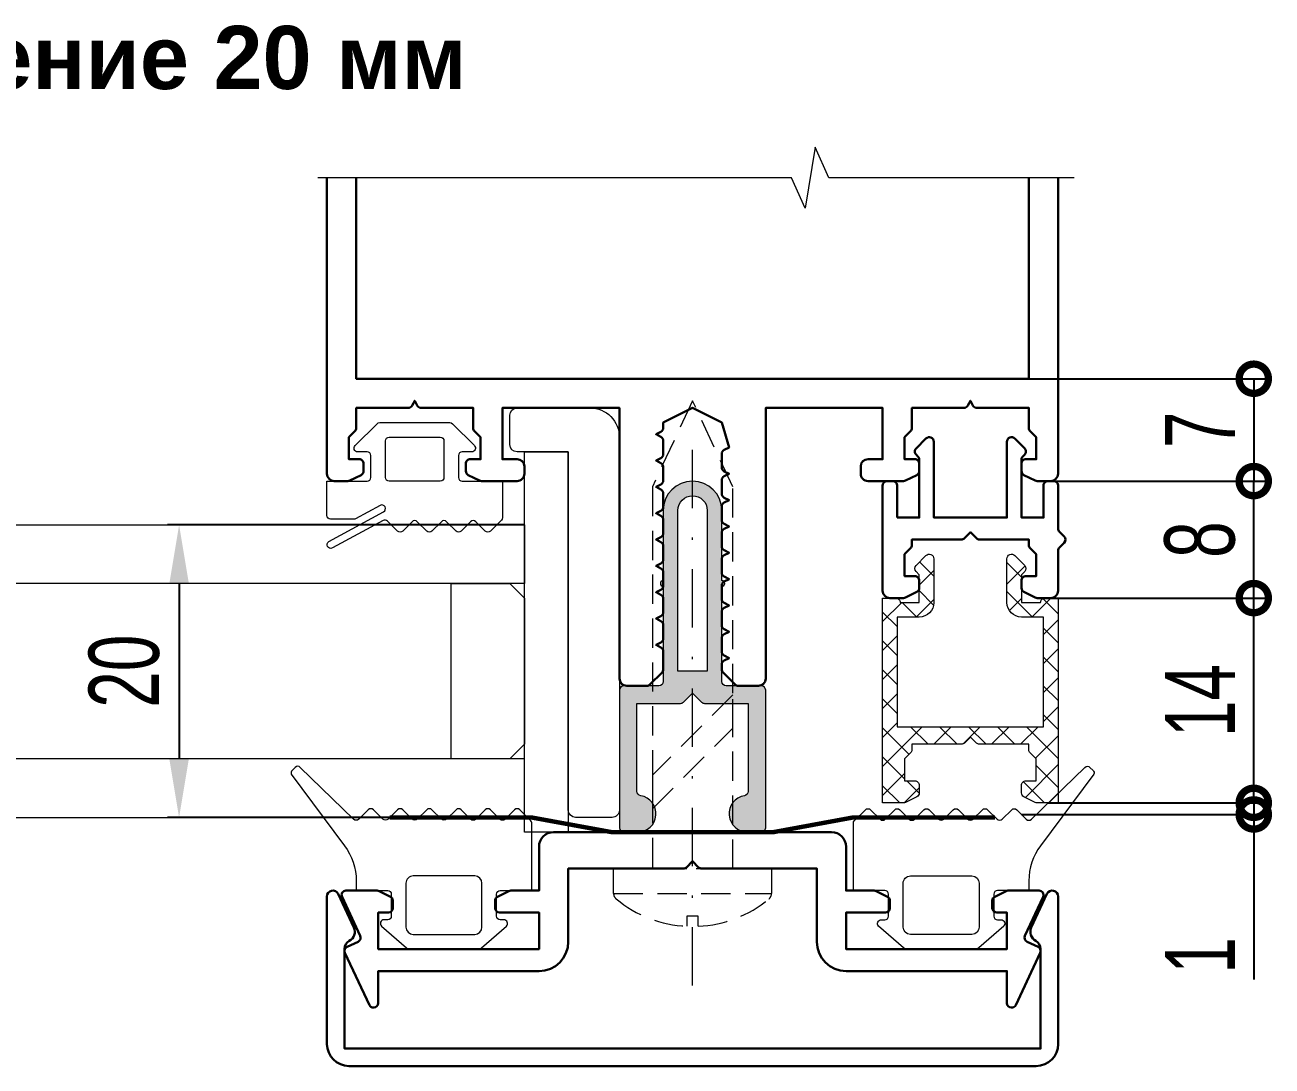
# Model space of a CAD drawing. Extents: x -37 to 8820, y -336 to 478.
# Drawn here: x 5355.1 to 5408.4, y 132.6 to 177.1 of the extents above; entities that cross this region are included whole.
import ezdxf

# ---------------------------------------------------------------- set-up
doc = ezdxf.new("R2010")
doc.units = 0
doc.header["$LTSCALE"] = 5
doc.linetypes.add('DASHDOT', pattern=[1, 0.5, -0.25, 0, -0.25])
doc.linetypes.add('HIDDEN', pattern=[0.375, 0.25, -0.125])
doc.layers.get('0').update_dxf_attribs({"linetype": 'CONTINUOUS', "lineweight": 30})
doc.layers.get('DEFPOINTS').update_dxf_attribs({"linetype": 'CONTINUOUS'})
for name, color, linetype, lineweight in [('1', 6, 'DASHDOT', 13), ('2', 3, 'HIDDEN', 13), ('Dimentions', 5, 'CONTINUOUS', 15), ('Glass', 5, 'CONTINUOUS', 20), ('Ал подклад', 7, 'CONTINUOUS', 20), ('Герлен', 7, 'CONTINUOUS', 60), ('Зигзаг', 1, 'CONTINUOUS', 15), ('Подкладки', 1, 'CONTINUOUS', 20), ('Текстовый', 7, 'CONTINUOUS', 9), ('Уплотнители', 1, 'CONTINUOUS', 20), ('Штриховка', 1, 'CONTINUOUS', 5)]:
    doc.layers.add(name, color=color, linetype=linetype, lineweight=lineweight)
doc.styles.add('3', font='RUSS.SHX', dxfattribs={"width": 0.7, "height": 3})
doc.styles.add('Каталожный', font='arial.ttf', dxfattribs={"height": 2.5})
doc.dimstyles.new('MX1_6', dxfattribs={"dimtxt": 3, "dimasz": 2.5, "dimexe": 0.5, "dimexo": 0, "dimgap": 0.8, "dimtad": 1, "dimlfac": 1.6, "dimdsep": 46, "dimtxsty": '3', "dimcen": 0, "dimclrd": 256, "dimclre": 256, "dimclrt": 256, "dimaunit": 1, "dimadec": 0, "dimazin": 0, "dimtfac": 1, "dimtmove": 0, "dimatfit": 1, "dimfxl": 1, "dimtvp": 1, "dimtolj": 1, "dimtzin": 0, "dimarcsym": 0})

# ---------------------------------------------------------------- blocks, each defined once
blk = doc.blocks.new('*D1180')
at = {"layer": 'DEFPOINTS', "color": 0, "linetype": 'Continuous', "transparency": 16777216}
for p in [(5376.466388546576, 155.723717866784), (5361.707745438735, 143.223717866784), (5376.466388546576, 143.223717866784)]:
    blk.add_point(p, dxfattribs=at)
at = {"layer": 'Dimentions', "linetype": 'Continuous', "lineweight": -2, "transparency": 16777216}
for p, q in [((5376.466388546576, 155.723717866784), (5361.207745438735, 155.723717866784)), ((5361.707745438735, 153.223717866784), (5361.707745438735, 145.723717866784)), ((5376.466388546576, 143.223717866784), (5361.207745438735, 143.223717866784))]:
    blk.add_line(p, q, dxfattribs=at)
at = {"layer": 'Dimentions', "linetype": 'Continuous', "transparency": 16777216}
for points in [[(5361.291078772068, 153.223717866784), (5362.124412105401, 153.223717866784), (5361.707745438735, 155.723717866784)], [(5361.291078772068, 145.723717866784), (5362.124412105401, 145.723717866784), (5361.707745438735, 143.223717866784)]]:
    blk.add_solid(points, dxfattribs=at)
at = {"layer": 'Dimentions', "linetype": 'Continuous', "transparency": 16777216, "insert": (5359.364888295877, 149.4737178667825), "char_height": 3, "attachment_point": 5, "rotation": 90, "style": '3'}
blk.add_mtext('\\A1;20', dxfattribs=at)
blk = doc.blocks.new('_DotSmall')
at = {"color": 0, "linetype": 'ByBlock', "const_width": 0.5}
blk.add_lwpolyline([(-0.0625, 0, 1), (0.0625, 0, 1)], format="xyb", close=True, dxfattribs=at)
blk = doc.blocks.new('*D1182')
at = {"layer": 'DEFPOINTS', "color": 0, "linetype": 'Continuous', "transparency": 16777216}
for p in [(5399.091388546576, 157.5987178667845), (5407.641183423589, 157.5987178667845), (5398.966388546575, 152.5987178667845)]:
    blk.add_point(p, dxfattribs=at)
at = {"layer": 'Dimentions', "linetype": 'Continuous', "lineweight": -2, "transparency": 16777216}
for p, q in [((5399.091388546576, 157.5987178667845), (5408.141183423588, 157.5987178667845)), ((5407.641183423589, 152.5987178667845), (5407.641183423589, 157.5987178667845)), ((5398.966388546575, 152.5987178667845), (5408.141183423588, 152.5987178667845))]:
    blk.add_line(p, q, dxfattribs=at)
at = {"layer": 'Dimentions', "linetype": 'Continuous', "lineweight": -2, "transparency": 16777216, "xscale": 2.5, "yscale": 2.5, "zscale": 2.5}
for p, rotation in [((5407.641183423589, 157.5987178667845), 90), ((5407.641183423589, 152.5987178667845), 270)]:
    blk.add_blockref('_DotSmall', p, dxfattribs=dict(at, rotation=rotation))
at = {"layer": 'Dimentions', "linetype": 'Continuous', "transparency": 16777216, "insert": (5405.341183423587, 155.098717866784), "char_height": 3, "attachment_point": 5, "rotation": 90, "style": '3'}
blk.add_mtext('\\A1;8', dxfattribs=at)
blk = doc.blocks.new('*D1183')
at = {"layer": 'DEFPOINTS', "color": 0, "linetype": 'Continuous', "transparency": 16777216}
for p in [(5398.028888546575, 161.9737178667845), (5404.817365937759, 157.5987178667845), (5407.641183423599, 157.5987178667845)]:
    blk.add_point(p, dxfattribs=at)
at = {"layer": 'Dimentions', "linetype": 'Continuous', "lineweight": -2, "transparency": 16777216}
for p, q in [((5398.028888546575, 161.9737178667845), (5408.141183423598, 161.9737178667845)), ((5407.641183423599, 161.9737178667845), (5407.641183423599, 157.5987178667845)), ((5404.817365937759, 157.5987178667845), (5408.141183423598, 157.5987178667845))]:
    blk.add_line(p, q, dxfattribs=at)
at = {"layer": 'Dimentions', "linetype": 'Continuous', "lineweight": -2, "transparency": 16777216, "xscale": 2.5, "yscale": 2.5, "zscale": 2.5}
for p, rotation in [((5407.641183423599, 161.9737178667845), 90), ((5407.641183423599, 157.5987178667845), 270)]:
    blk.add_blockref('_DotSmall', p, dxfattribs=dict(at, rotation=rotation))
at = {"layer": 'Dimentions', "linetype": 'Continuous', "transparency": 16777216, "insert": (5405.341183423598, 159.7862178667829), "char_height": 3, "attachment_point": 5, "rotation": 90, "style": '3'}
blk.add_mtext('\\A1;7', dxfattribs=at)
blk = doc.blocks.new('*D1190')
at = {"layer": 'DEFPOINTS', "color": 0, "linetype": 'Continuous', "transparency": 16777216}
for p in [(5398.966388546575, 152.5987178667845), (5407.641183423589, 152.5987178667845), (5398.859621584412, 143.8487178667767)]:
    blk.add_point(p, dxfattribs=at)
at = {"layer": 'Dimentions', "linetype": 'Continuous', "lineweight": -2, "transparency": 16777216}
for p, q in [((5398.966388546575, 152.5987178667845), (5408.141183423588, 152.5987178667845)), ((5407.641183423589, 143.8487178667767), (5407.641183423589, 152.5987178667845)), ((5398.859621584412, 143.8487178667767), (5408.141183423588, 143.8487178667767))]:
    blk.add_line(p, q, dxfattribs=at)
at = {"layer": 'Dimentions', "linetype": 'Continuous', "lineweight": -2, "transparency": 16777216, "xscale": 2.5, "yscale": 2.5, "zscale": 2.5}
for p, rotation in [((5407.641183423589, 152.5987178667845), 90), ((5407.641183423589, 143.8487178667767), 270)]:
    blk.add_blockref('_DotSmall', p, dxfattribs=dict(at, rotation=rotation))
at = {"layer": 'Dimentions', "linetype": 'Continuous', "transparency": 16777216, "insert": (5405.341183423587, 148.2237178667803), "char_height": 3, "attachment_point": 5, "rotation": 90, "style": '3'}
blk.add_mtext('\\A1;14', dxfattribs=at)
blk = doc.blocks.new('*D1191')
at = {"layer": 'DEFPOINTS', "color": 0, "linetype": 'Continuous', "transparency": 16777216}
for p in [(5401.656099782151, 143.8487178667767), (5397.716388545536, 143.3509387355059), (5407.641183423599, 143.3509387355059)]:
    blk.add_point(p, dxfattribs=at)
at = {"layer": 'Dimentions', "linetype": 'Continuous', "lineweight": -2, "transparency": 16777216}
for p, q in [((5407.641183423599, 143.8487178667767), (5407.641183423599, 146.3487178667768)), ((5401.656099782151, 143.8487178667767), (5408.141183423598, 143.8487178667767)), ((5407.641183423599, 143.8487178667767), (5407.641183423599, 143.3509387355059)), ((5397.716388545536, 143.3509387355059), (5408.141183423598, 143.3509387355059)), ((5407.641183423599, 143.3509387355059), (5407.641183423599, 136.3009387355059))]:
    blk.add_line(p, q, dxfattribs=at)
at = {"layer": 'Dimentions', "linetype": 'Continuous', "lineweight": -2, "transparency": 16777216, "xscale": 2.5, "yscale": 2.5, "zscale": 2.5}
for p, rotation in [((5407.641183423599, 143.8487178667767), 270), ((5407.641183423599, 143.3509387355059), 90)]:
    blk.add_blockref('_DotSmall', p, dxfattribs=dict(at, rotation=rotation))
at = {"layer": 'Dimentions', "linetype": 'Continuous', "transparency": 16777216, "insert": (5405.341183423598, 137.3259387355044), "char_height": 3, "attachment_point": 5, "rotation": 90, "style": '3'}
blk.add_mtext('\\A1;1', dxfattribs=at)

msp = doc.modelspace()

# ---------------------------------------------------------------- hatches: boundary and pattern name
at = {"layer": 'Штриховка'}
h = msp.add_hatch(color=256, dxfattribs=at)
edge = h.paths.add_edge_path(flags=16)
edge.add_line((5383.028888546572, 149.4737178667844), (5383.028888546572, 156.3487178667844))
edge.add_arc((5383.653888546573, 156.3487178667844), 0.625, 0, 180, ccw=False)
edge.add_line((5384.278888546572, 156.3487178667844), (5384.278888546572, 149.4737178667844))
edge.add_line((5384.278888546572, 149.4737178667844), (5383.028888546572, 149.4737178667844))
edge = h.paths.add_edge_path()
edge.add_arc((5385.99763854657, 143.379967866784), 0.7812499999997702, 99.2817990866105, 270.0000000001334)
edge.add_line((5385.997638546573, 142.5987178667844), (5386.591388546572, 142.5987178667844))
edge.add_arc((5386.591388546572, 142.7862178667844), 0.1875, 270, 360)
edge.add_line((5386.778888546572, 142.7862178667844), (5386.778888546572, 148.6612178667844))
edge.add_arc((5386.591388546572, 148.6612178667844), 0.1875, 0, 90)
edge.add_line((5386.591388546572, 148.8487178667844), (5385.091388546573, 148.8487178667844))
edge.add_arc((5385.091388546573, 149.0362178667844), 0.1875, 180, 270, ccw=False)
edge.add_line((5384.903888546572, 149.0362178667844), (5384.903888546572, 153.0987178667844))
edge.add_arc((5384.903888546572, 153.2237178667844), 0.125, 270, 450)
edge.add_line((5384.903888546572, 153.3487178667844), (5384.903888546572, 156.3487178667844))
edge.add_arc((5383.653888546573, 156.3487178667844), 1.25, 0, 180)
edge.add_line((5382.403888546573, 156.3487178667844), (5382.403888546573, 153.3487178667844))
edge.add_arc((5382.403888546573, 153.2237178667844), 0.125, 90, 270)
edge.add_line((5382.403888546573, 153.0987178667844), (5382.403888546573, 149.0362178667844))
edge.add_arc((5382.216388546573, 149.0362178667844), 0.1875, -90, 0, ccw=False)
edge.add_line((5382.216388546573, 148.8487178667844), (5380.716388546573, 148.8487178667844))
edge.add_arc((5380.716388546573, 148.6612178667844), 0.1875, 90, 180)
edge.add_line((5380.528888546573, 148.6612178667844), (5380.528888546573, 142.7862178667844))
edge.add_arc((5380.716388546573, 142.7862178667844), 0.1875, 180, 270)
edge.add_line((5380.716388546573, 142.5987178667844), (5381.310138546573, 142.5987178667844))
edge.add_arc((5381.310138546574, 143.379967866784), 0.7812499999995453, 269.9999999998666, 440.7182009133895)
edge.add_arc((5381.466388546574, 144.3360340255833), 0.1875000000009045, 180.000000000139, 260.7182009130769, ccw=False)
edge.add_line((5381.278888546573, 144.3360340255829), (5381.278888546573, 148.0987178667844))
edge.add_line((5381.278888546573, 148.0987178667844), (5383.138723503627, 148.0987178667844))
edge.add_arc((5383.138723503627, 148.2862178667858), 0.1875000000013642, 270, 314.9999999999017)
edge.add_line((5383.2713060251, 148.1536353453118), (5383.653888546573, 148.5362178667844))
edge.add_line((5383.653888546573, 148.5362178667844), (5384.036471068044, 148.1536353453118))
edge.add_arc((5384.169053589517, 148.2862178667858), 0.1875000000018002, 225.0000000000983, 270)
edge.add_line((5384.169053589517, 148.0987178667844), (5386.028888546572, 148.0987178667844))
edge.add_line((5386.028888546572, 148.0987178667844), (5386.028888546572, 144.3360340255829))
edge.add_arc((5385.841388546571, 144.3360340255833), 0.187500000001819, 279.281799086923, 359.999999999861, ccw=False)
at = {"layer": 'Штриховка', "lineweight": 5}
h = msp.add_hatch(dxfattribs=at)
h.set_pattern_fill('ANSI37', color=256, scale=7, angle=-1.27e-14, style=0)
h.set_pattern_definition([(44.99999999999999, (7788.899672633831, 7284.383611724113), (-0.618718433538229, 0.6187184335382292), []), (134.9999999999999, (7788.899672633831, 7284.383611724113), (-0.6187184335382292, -0.6187184335382289), [])])
edge = h.paths.add_edge_path()
edge.add_line((5395.528888546574, 146.6612178667844), (5395.271306025101, 146.4036353453127))
edge.add_arc((5395.138723503629, 146.5362178667817), 0.1874999999969769, 270.0000000005558, 315.0000000005896, ccw=False)
edge.add_line((5395.138723503631, 146.3487178667844), (5393.028888546574, 146.3487178667844))
edge.add_line((5393.028888546574, 146.3487178667844), (5393.028888546574, 146.1138829097242))
edge.add_arc((5392.841388546572, 146.1138829097224), 0.187500000001819, -44.99999999921391, 5.558717930398416e-10, ccw=False)
edge.add_line((5392.973971068048, 145.9813003882507), (5392.716388546574, 145.7237178667772))
edge.add_line((5392.716388546574, 145.7237178667772), (5392.716388546574, 144.7862178667772))
edge.add_line((5392.716388546574, 144.7862178667772), (5393.153888546574, 144.7862178667772))
edge.add_arc((5393.153888546576, 144.5987178667781), 0.1874999999990905, 2.779074748104904e-10, 90.00000000055587, ccw=False)
edge.add_line((5393.341388546574, 144.598717866779), (5393.341388546574, 144.2770992396679))
edge.add_arc((5393.153888546574, 144.2770992396692), 0.1875, 296.56505117639443, 359.9999999995831, ccw=False)
edge.add_line((5393.237741095728, 144.1093941413553), (5392.755978349949, 143.8685127684646))
edge.add_arc((5392.672125800793, 144.0362178667772), 0.1875000000001081, 270, 296.565051177078, ccw=False)
edge.add_line((5392.672125800793, 143.8487178667771), (5391.778888546575, 143.8487178667771))
edge.add_line((5391.778888546575, 143.8487178667771), (5391.778888546575, 152.5987178667844))
edge.add_line((5391.778888546575, 152.5987178667844), (5392.341388546574, 152.5987178667844))
edge.add_arc((5392.341388546574, 152.4112178667835), 0.1875000000009095, 2.779074748104904e-10, 90, ccw=False)
edge.add_line((5392.528888546576, 152.4112178667844), (5393.341388546574, 152.4112178667844))
edge.add_line((5393.341388546574, 152.4112178667844), (5393.341388546574, 153.5987178667844))
edge.add_line((5393.341388546574, 153.5987178667844), (5393.208806025101, 153.7313003882579))
edge.add_arc((5393.341388546573, 153.8638829097297), 0.1874999999989062, 135, 225, ccw=False)
edge.add_line((5393.208806025101, 153.9964654312013), (5393.628000198925, 154.4156596050259))
edge.add_arc((5393.76816524187, 154.2754945620816), 0.1982233047031049, 2.6290081223123707e-10, 135.0000000001859, ccw=False)
edge.add_line((5393.966388546574, 154.2754945620825), (5393.966388546574, 152.4112178667844))
edge.add_arc((5393.341388546574, 152.4112178667844), 0.625, -90, 0, ccw=False)
edge.add_line((5393.341388546574, 151.7862178667844), (5392.403888546574, 151.7862178667844))
edge.add_line((5392.403888546574, 151.7862178667844), (5392.403888546574, 147.0987178667844))
edge.add_line((5392.403888546574, 147.0987178667844), (5398.653888546574, 147.0987178667844))
edge.add_line((5398.653888546574, 147.0987178667844), (5398.653888546574, 151.7862178667844))
edge.add_line((5398.653888546574, 151.7862178667844), (5397.716388546574, 151.7862178667844))
edge.add_arc((5397.716388546574, 152.4112178667844), 0.625, 180, 270, ccw=False)
edge.add_line((5397.091388546574, 152.4112178667844), (5397.091388546574, 154.2754945620825))
edge.add_arc((5397.289611851277, 154.2754945620816), 0.198223304703788, 44.99999999981412, 179.9999999997371, ccw=False)
edge.add_line((5397.429776894224, 154.4156596050259), (5397.848971068047, 153.9964654312013))
edge.add_arc((5397.716388546577, 153.8638829097297), 0.1874999999989062, -45, 45, ccw=False)
edge.add_line((5397.848971068047, 153.7313003882579), (5397.716388546574, 153.5987178667844))
edge.add_line((5397.716388546574, 153.5987178667844), (5397.716388546574, 152.4112178667844))
edge.add_line((5397.716388546574, 152.4112178667844), (5398.528888546574, 152.4112178667844))
edge.add_arc((5398.716388546574, 152.4112178667844), 0.1875, 90, 180, ccw=False)
edge.add_line((5398.716388546574, 152.5987178667844), (5399.278888546574, 152.5987178667899))
edge.add_line((5399.278888546574, 152.5987178667899), (5399.278888546574, 143.8487178667771))
edge.add_line((5399.278888546574, 143.8487178667771), (5398.385651292356, 143.8487178667771))
edge.add_arc((5398.385651292356, 144.0362178667812), 0.1875000000040927, 243.4349488229842, 270, ccw=False)
edge.add_line((5398.301798743197, 143.8685127684646), (5397.820035997418, 144.1093941413553))
edge.add_arc((5397.903888546574, 144.2770992396679), 0.1875000000001081, 180, 243.434948822922, ccw=False)
edge.add_line((5397.716388546574, 144.2770992396679), (5397.716388546574, 144.598717866779))
edge.add_arc((5397.903888546572, 144.598717866779), 0.187499999998181, 90, 180, ccw=False)
edge.add_line((5397.903888546572, 144.7862178667772), (5398.341388546574, 144.7862178667772))
edge.add_line((5398.341388546574, 144.7862178667772), (5398.341388546574, 145.7237178667772))
edge.add_line((5398.341388546574, 145.7237178667772), (5398.083806025101, 145.9813003882507))
edge.add_arc((5398.216388546575, 146.1138829097224), 0.1875000000001924, 179.9999999994442, 224.999999999607, ccw=False)
edge.add_line((5398.028888546575, 146.1138829097242), (5398.028888546575, 146.3487178667844))
edge.add_line((5398.028888546575, 146.3487178667844), (5395.919053589522, 146.3487178667844))
edge.add_arc((5395.919053589522, 146.5362178667863), 0.187500000001819, 225, 270, ccw=False)
edge.add_line((5395.786471068048, 146.4036353453127), (5395.528888546574, 146.6612178667844))

# ---------------------------------------------------------------- linework, layer by layer
msp.add_lwpolyline([(5399.278888546573, 170.5544838048265), (5399.278888546573, 157.9112178667844, -0.4142135623729827), (5398.966388546572, 157.5987178667844), (5398.385651292354, 157.5987178667844, -0.1164338214658029), (5398.301798743197, 157.6185127684718), (5397.820035997415, 157.8593941413626, -0.2840790438402298), (5397.716388546573, 158.0270992396734), (5397.716388546573, 158.3487178667844, -0.4142135623732223), (5397.903888546572, 158.5362178667844), (5398.341388546572, 158.5362178667844), (5398.341388546572, 159.4737178667844), (5398.083806025101, 159.731300388258, -0.1989123673795694), (5398.028888546573, 159.8638829097296), (5398.028888546573, 160.7237178667844), (5395.801019919465, 160.7237178667844, -0.2840790438404208), (5395.633314821153, 160.8273653176281), (5395.528888546574, 161.0362178667844), (5395.424462271996, 160.8273653176281, -0.2840790438404208), (5395.256757173683, 160.7237178667844), (5393.028888546573, 160.7237178667844), (5393.028888546573, 159.8638829097296, -0.1989123673792317), (5392.973971068045, 159.731300388258), (5392.716388546572, 159.4737178667844), (5392.716388546572, 158.5362178667844), (5393.153888546573, 158.5362178667844, -0.4142135623734946), (5393.341388546573, 158.3487178667844), (5393.341388546573, 158.0270992396734, -0.2840790438401885), (5393.237741095728, 157.8593941413626), (5392.755978349947, 157.6185127684718, -0.1164338214657406), (5392.672125800793, 157.5987178667844), (5391.153888546572, 157.5987178667844, -0.4142135623731739), (5390.841388546572, 157.9112178667844), (5390.841388546572, 158.2237178667844, -0.4142135623730951), (5391.153888546572, 158.5362178667844), (5391.778888546572, 158.5362178667844), (5391.778888546572, 160.7237178667844), (5386.778888546572, 160.7237178667844), (5386.778888546572, 149.1612178667844, -0.4142135623730951), (5386.466388546573, 148.8487178667844), (5385.606553589518, 148.8487178667844, -0.1989123673796377), (5385.473971068046, 148.9036353453109), (5384.958806025101, 149.418800388258, -0.1989123673796765), (5384.903888546572, 149.5513829097297), (5384.903888546572, 149.7640864938937, -0.2840790438404128), (5385.007535997416, 149.9317915922063), (5385.216388546573, 150.0362178667844), (5385.007535997416, 150.1406441413626, -0.2840790438404123), (5384.903888546572, 150.3083492396751), (5384.903888546572, 150.8890864938937, -0.2840790438404123), (5385.007535997416, 151.0567915922063), (5385.216388546573, 151.1612178667844), (5385.007535997416, 151.2656441413626, -0.2840790438404123), (5384.903888546572, 151.4333492396751), (5384.903888546572, 152.0140864938937, -0.2840790438404123), (5385.007535997416, 152.1817915922063), (5385.216388546573, 152.2862178667844), (5385.007535997416, 152.3906441413626, -0.2840790438404123), (5384.903888546572, 152.5583492396752), (5384.903888546572, 153.1390864938937, -0.2840790438404123), (5385.007535997416, 153.3067915922063), (5385.216388546573, 153.4112178667844), (5385.007535997416, 153.5156441413626, -0.2840790438404123), (5384.903888546572, 153.6833492396752), (5384.903888546572, 154.2640864938937, -0.2840790438404123), (5385.007535997416, 154.4317915922063), (5385.216388546573, 154.5362178667844), (5385.007535997416, 154.6406441413626, -0.2840790438404123), (5384.903888546572, 154.8083492396752), (5384.903888546572, 155.3890864938937, -0.2840790438404123), (5385.007535997416, 155.5567915922063), (5385.216388546573, 155.6612178667844), (5385.007535997416, 155.7656441413626, -0.2840790438404123), (5384.903888546572, 155.9333492396752), (5384.903888546572, 156.5140864938937, -0.2840790438404123), (5385.007535997416, 156.6817915922063), (5385.216388546573, 156.7862178667844), (5385.007535997416, 156.8906441413626, -0.2840790438403665), (5384.903888546572, 157.0583492396752), (5384.903888546572, 157.6390864938937, -0.2840790438404128), (5385.007535997416, 157.8067915922063), (5385.216388546573, 157.9112178667844), (5385.007535997416, 158.0156441413626, -0.2840790438404123), (5384.903888546572, 158.1833492396752), (5384.903888546572, 158.7640864938937, -0.2840790438404123), (5385.007535997416, 158.9317915922063), (5385.216388546573, 159.0362178667844), (5384.903888546572, 160.0987178667844), (5383.653888546573, 160.7237178667844), (5382.403888546573, 160.0987178667844), (5382.403888546573, 159.8708492396752, -0.2840790438404123), (5382.300241095729, 159.7031441413626), (5382.091388546573, 159.5987178667844), (5382.300241095729, 159.4942915922063, -0.2840790438404123), (5382.403888546573, 159.3265864938937), (5382.403888546573, 158.7458492396752, -0.2840790438404123), (5382.30024109573, 158.5781441413626), (5382.091388546573, 158.4737178667844), (5382.300241095729, 158.3692915922063, -0.2840790438404123), (5382.403888546573, 158.2015864938937), (5382.403888546573, 157.6208492396752, -0.2840790438404128), (5382.300241095729, 157.4531441413626), (5382.091388546573, 157.3487178667844), (5382.30024109573, 157.2442915922063, -0.2840790438404123), (5382.403888546573, 157.0765864938937), (5382.403888546573, 156.4958492396752, -0.2840790438404123), (5382.30024109573, 156.3281441413626), (5382.091388546573, 156.2237178667844), (5382.300241095729, 156.1192915922063, -0.2840790438404123), (5382.403888546573, 155.9515864938937), (5382.403888546573, 155.3708492396752, -0.2840790438404123), (5382.300241095729, 155.2031441413626), (5382.091388546573, 155.0987178667844), (5382.30024109573, 154.9942915922063, -0.2840790438404123), (5382.403888546573, 154.8265864938937), (5382.403888546573, 154.2458492396752, -0.2840790438404123), (5382.300241095729, 154.0781441413626), (5382.091388546573, 153.9737178667844), (5382.300241095729, 153.8692915922063, -0.2840790438404123), (5382.403888546573, 153.7015864938937), (5382.403888546573, 153.1208492396752, -0.2840790438404123), (5382.300241095729, 152.9531441413626), (5382.091388546573, 152.8487178667844), (5382.300241095729, 152.7442915922063, -0.2840790438404123), (5382.403888546573, 152.5765864938937), (5382.403888546573, 151.9958492396751, -0.2840790438404123), (5382.300241095729, 151.8281441413626), (5382.091388546573, 151.7237178667844), (5382.300241095729, 151.6192915922063, -0.2840790438404123), (5382.403888546573, 151.4515864938937), (5382.403888546573, 150.8708492396752, -0.2840790438404123), (5382.300241095729, 150.7031441413626), (5382.091388546573, 150.5987178667844), (5382.300241095729, 150.4942915922063, -0.2840790438404123), (5382.403888546573, 150.3265864938937), (5382.403888546573, 149.5513829097297, -0.1989123673796742), (5382.348971068046, 149.418800388258), (5381.833806025101, 148.9036353453109, -0.1989123673796432), (5381.701223503627, 148.8487178667844), (5380.841388546572, 148.8487178667844, -0.4142135623730951), (5380.528888546573, 149.1612178667844), (5380.528888546573, 160.7237178667844), (5375.528888546572, 160.7237178667844), (5375.528888546572, 158.5362178667844), (5376.153888546572, 158.5362178667844, -0.41421356237312), (5376.466388546572, 158.2237178667844), (5376.466388546572, 157.9112178667844, -0.4142135623731739), (5376.153888546572, 157.5987178667844), (5374.635651292354, 157.5987178667844, -0.1164338214657406), (5374.551798743198, 157.6185127684718), (5374.070035997416, 157.8593941413626, -0.2840790438401885), (5373.966388546572, 158.0270992396734), (5373.966388546572, 158.3487178667844, -0.4142135623734946), (5374.153888546572, 158.5362178667844), (5374.591388546573, 158.5362178667844), (5374.591388546573, 159.4737178667844), (5374.3338060251, 159.731300388258, -0.1989123673792317), (5374.278888546573, 159.8638829097296), (5374.278888546573, 160.7237178667844), (5372.051019919464, 160.7237178667844, -0.2840790438404208), (5371.883314821149, 160.8273653176281), (5371.778888546571, 161.0362178667844), (5371.674462271994, 160.8273653176281, -0.2840790438404208), (5371.50675717368, 160.7237178667844), (5369.278888546572, 160.7237178667844), (5369.278888546572, 159.8638829097296, -0.1989123673795694), (5369.223971068044, 159.731300388258), (5368.966388546573, 159.4737178667844), (5368.966388546573, 158.5362178667844), (5369.403888546572, 158.5362178667844, -0.4142135623732223), (5369.591388546573, 158.3487178667844), (5369.591388546573, 158.0270992396734, -0.2840790438402298), (5369.487741095729, 157.8593941413626), (5369.005978349947, 157.6185127684718, -0.1164338214658029), (5368.922125800791, 157.5987178667844), (5368.341388546572, 157.5987178667844, -0.4142135623729827), (5368.028888546573, 157.9112178667844), (5368.028888546573, 170.5544838048265)], format="xyb")
msp.add_lwpolyline([(5398.028888546573, 170.5544838048265), (5398.028888546573, 161.9737178667844), (5369.278888546572, 161.9737178667844), (5369.278888546572, 170.5544838048265)])
for points in [[(5392.403888546574, 156.0362178667853), (5392.403888546574, 157.4112178667844, 0.4142135623730951), (5392.216388546574, 157.5987178667844), (5391.966388546574, 157.5987178667844, 0.4142135623730951), (5391.778888546575, 157.4112178667844), (5391.778888546575, 157.4112178667844), (5391.778888546575, 152.9112178667844, 0.4142135623729909), (5392.091388546572, 152.5987178667844), (5392.672125800793, 152.5987178667844, 0.116433821465806), (5392.755978349947, 152.6185127684723), (5393.237741095731, 152.8593941413626, 0.2840790438402145), (5393.341388546573, 153.0270992396752), (5393.341388546574, 153.3487178667844, 0.4142135623732062), (5393.153888546574, 153.5362178667844), (5392.716388546572, 153.5362178667844), (5392.716388546572, 154.4737178667844), (5392.973971068045, 154.731300388257, 0.1989123673795707), (5393.028888546573, 154.8638829097292), (5393.028888546573, 155.0987178667853), (5395.138723503629, 155.0987178667858, 0.1989123673806335), (5395.271306025103, 155.1536353453141), (5395.528888546574, 155.4112178667862), (5395.786471068046, 155.1536353453136, 0.1989123673801049), (5395.919053589519, 155.0987178667853), (5398.028888546573, 155.0987178667853), (5398.028888546573, 154.8638829097292, 0.1989123673792358), (5398.083806025101, 154.7313003882575), (5398.341388546572, 154.473717866784), (5398.341388546572, 153.5362178667844), (5397.903888546572, 153.5362178667844, 0.4142135623734835), (5397.716388546573, 153.3487178667844), (5397.716388546573, 153.0270992396752, 0.2840790438401846), (5397.820035997418, 152.8593941413626), (5398.301798743197, 152.6185127684723, 0.1164338214657428), (5398.385651292354, 152.5987178667844), (5398.966388546572, 152.5987178667844, 0.4142135623731659), (5399.278888546573, 152.9112178667844), (5399.278888546573, 154.6308877808954, -0.1989123673798265), (5399.333806025101, 154.7634703023675), (5399.536471068046, 154.9661353453118, 0.414213562373458), (5399.536471068046, 155.231300388257), (5399.333806025101, 155.4339654312014, -0.1989123673798046), (5399.278888546573, 155.566547952674), (5399.278888546574, 157.4112178667844, 0.4142135623730951), (5399.091388546574, 157.5987178667844), (5398.841388546575, 157.5987178667844, 0.4142135623730951), (5398.653888546574, 157.4112178667844), (5398.653888546574, 156.0362178667853), (5397.716388546577, 156.0362178667853), (5397.716388546577, 158.5210528238397, -0.198912367379642), (5397.771306025102, 158.6536353453118), (5397.848971068047, 158.731300388257, 0.4142135623731341), (5397.848971068047, 158.9964654312023), (5397.429776894225, 159.4156596050263, 0.6681786379192877), (5397.091388546576, 159.2754945620816), (5397.091388546576, 156.0362178667853), (5393.966388546574, 156.0362178667853), (5393.966388546574, 159.2754945620816, 0.6681786379192874), (5393.628000198925, 159.4156596050263), (5393.208806025101, 158.9964654312023, 0.4142135623731357), (5393.208806025101, 158.731300388257), (5393.286471068046, 158.6536353453118, -0.1989123673796418), (5393.341388546574, 158.5210528238397), (5393.341388546574, 156.0362178667853)], [(5368.796455836504, 137.4447842204988, -0.4142135623730883), (5368.887147622496, 137.6939578546442), (5369.358955836504, 137.9139656380164, 0.4142135623730147), (5369.449647622496, 138.1631392721626), (5368.671455836501, 139.8319769427069, -0.5486187866266384), (5368.841388546573, 140.0987178667835), (5370.172125800792, 140.0987178667835, -0.1164338214658533), (5370.255978349947, 140.0789229650961), (5370.737741095729, 139.8380415922054, -0.2840790438404192), (5370.841388546573, 139.6703364938928), (5370.841388546573, 139.3487178667835, -0.4142135623730951), (5370.653888546573, 139.1612178667835), (5370.216388546572, 139.1612178667835), (5370.216388546572, 137.5987178667835), (5377.091388546572, 137.5987178667835), (5377.091388546572, 139.1612178667835), (5375.403888546572, 139.1612178667835, -0.4142135623730951), (5375.216388546572, 139.3487178667835), (5375.216388546572, 139.6703364938928, -0.2840790438404195), (5375.320035997416, 139.8380415922054), (5375.801798743197, 140.0789229650961, -0.1164338214657995), (5375.885651292354, 140.0987178667835), (5377.091388546572, 140.0987178667835), (5377.091388546572, 141.9737178667835, -0.414213562373069), (5377.716388546573, 142.5987178667835), (5389.591388546572, 142.5987178667835, -0.4142135623730701), (5390.216388546573, 141.9737178667835), (5390.216388546573, 140.0987178667835), (5391.422125800791, 140.0987178667835, -0.116433821465798), (5391.505978349947, 140.0789229650961), (5391.987741095729, 139.8380415922054, -0.2840790438404168), (5392.091388546572, 139.6703364938928), (5392.091388546572, 139.3487178667835, -0.4142135623730951), (5391.903888546572, 139.1612178667835), (5390.216388546573, 139.1612178667835), (5390.216388546573, 137.5987178667835), (5397.091388546573, 137.5987178667835), (5397.091388546573, 139.1612178667835), (5396.653888546572, 139.1612178667835, -0.4142135623730951), (5396.466388546572, 139.3487178667835), (5396.466388546572, 139.6703364938928, -0.2840790438404166), (5396.570035997417, 139.8380415922054), (5397.051798743198, 140.0789229650961, -0.1164338214658603), (5397.135651292354, 140.0987178667835), (5398.466388546573, 140.0987178667835, -0.5486187866266258), (5398.636321256643, 139.8319769427069), (5397.858129470649, 138.1631392721626, 0.4142135623730012), (5397.948821256641, 137.9139656380164), (5398.420629470649, 137.6939578546442, -0.4142135623730747), (5398.511321256641, 137.4447842204988), (5397.467814585532, 135.2069769427078, -0.2914734195861182), (5397.297881875464, 135.0987178667835), (5397.278888546573, 135.0987178667835, -0.4142135623731233), (5397.091388546573, 135.2862178667835), (5397.091388546573, 136.6612178667835), (5390.216388546573, 136.6612178667835, -0.4142135623730284), (5388.966388546572, 137.9112178667835), (5388.966388546572, 141.0362178667844), (5384.044053589517, 141.0362178667835, -0.1989123673797095), (5383.911471068044, 141.0911353453118), (5383.653888546573, 141.3487178667835), (5383.396306025101, 141.0911353453118, -0.1989123673797164), (5383.263723503628, 141.0362178667835), (5378.341388546573, 141.0362178667844), (5378.341388546573, 137.9112178667835, -0.4142135623730284), (5377.091388546572, 136.6612178667835), (5370.216388546572, 136.6612178667835), (5370.216388546572, 135.2862178667835, -0.4142135623731232), (5370.028888546572, 135.0987178667835), (5370.009895217681, 135.0987178667835, -0.2914734195861226), (5369.839962507611, 135.2069769427078)], [(5398.341388546572, 132.598717866779), (5368.966388546573, 132.598717866779, -0.4142135623731006), (5368.028888546573, 133.536217866779), (5368.028888546573, 139.8487178667808, -0.8025848516716022), (5368.505465493331, 139.9543724322145), (5369.175398203401, 138.5176970991949, -0.4015594422234812), (5368.980811623496, 137.9446865223624, 0.279739281223065), (5368.778888546573, 137.6120164475167), (5368.778888546573, 133.3487178667808), (5398.528888546572, 133.3487178667808), (5398.528888546572, 137.6120164475167, 0.279739281223065), (5398.32696546965, 137.9446865223624, -0.4015594422234812), (5398.132378889744, 138.5176970991949), (5398.802311599813, 139.9543724322145, -0.8025848516716022), (5399.278888546573, 139.8487178667808), (5399.278888546573, 133.536217866779, -0.4142135623731006)]]:
    msp.add_lwpolyline(points, format="xyb", close=True)
at = {"layer": '1'}
msp.add_line((5383.653888546573, 136.0362178667844), (5383.653888546573, 159.7862178667844), dxfattribs=at)
at = {"layer": '2'}
msp.add_line((5380.278888546574, 139.9801572655549), (5387.028888546574, 139.9801572655549), dxfattribs=at)
for points in [[(5385.372638546573, 141.0362178667844), (5385.372638546573, 157.3503465971596), (5383.653888546573, 161.0362178667844), (5381.935138546572, 157.3503465971596), (5381.935138546572, 141.0362178667844)], [(5381.935138546572, 143.5983978006068), (5385.372638546573, 147.0358978006068), (5385.372638546573, 148.4681894672746), (5381.935138546572, 145.0306894672746)]]:
    msp.add_lwpolyline(points, close=True, dxfattribs=at)
msp.add_lwpolyline([(5383.408263546574, 138.5733572644074, -0.1618488601451376), (5380.39252491021, 139.7390981356054, -0.2238875363520592), (5380.278888546574, 139.9801572655549), (5380.278888546574, 141.0362178667844), (5387.028888546574, 141.0362178667844), (5387.028888546574, 139.9801572655549, -0.2238875363520589), (5386.915252182936, 139.7390981356054, -0.1618488601451411), (5383.899513546573, 138.5733572644074), (5383.899513546573, 139.0110379501573), (5383.408263546574, 139.0110379501573)], format="xyb", close=True, dxfattribs=at)
at = {"layer": 'Glass'}
for points in [[(5376.466388546575, 153.223717866784), (5337.086547972576, 153.223717866784), (5337.086547972576, 155.723717866784), (5376.466388546575, 155.723717866784)], [(5376.466388546575, 152.5987178667844), (5376.466388546575, 146.3487178667844), (5375.841388546574, 145.7237178667844), (5373.341388546574, 145.7237178667844), (5373.341388546574, 153.2237178667844), (5375.841388546574, 153.2237178667844)], [(5376.466388546575, 145.723717866784), (5337.086547972576, 145.723717866784), (5337.086547972576, 143.223717866784), (5376.466388546575, 143.223717866784)]]:
    msp.add_lwpolyline(points, close=True, dxfattribs=at)
at = {"layer": 'Ал подклад'}
msp.add_lwpolyline([(5378.341388546574, 158.8487178667835), (5376.153888546572, 158.8487178667835, -0.4142135623730951), (5375.841388546573, 159.1612178667835), (5375.841388546573, 160.4112178667835, -0.4142135623728953), (5376.153888546572, 160.7237178667835), (5379.278888546572, 160.7237178667853, -0.4142135623731365), (5380.528888546573, 159.4737178667853), (5380.528888546578, 143.5362178667835, -0.4142135623731617), (5380.216388546578, 143.2237178667835), (5378.653888546573, 143.2237178667835, -0.4142135623730951), (5378.341388546573, 143.5362178667835)], format="xyb", close=True, dxfattribs=at)
at = {"layer": 'Герлен', "ltscale": 2, "const_width": 0.1875}
msp.add_lwpolyline([(5370.704477387466, 143.2237178667835), (5376.766977387466, 143.2237178667835), (5380.182828922975, 142.5987178667835), (5387.124948170171, 142.5987178667835), (5390.516977387466, 143.2237178667835), (5396.579477387468, 143.2237178667835)], dxfattribs=at)
at = {"layer": 'Зигзаг'}
msp.add_lwpolyline([(5399.960990756776, 170.5544838048265), (5389.480705737125, 170.5544838048265), (5388.899855766331, 171.8723802360075), (5388.464218288234, 169.2596804032421), (5387.881721341031, 170.5544838048265), (5367.634583454066, 170.5544838048265)], dxfattribs=at)
at = {"layer": 'Подкладки'}
msp.add_lwpolyline([(5378.341388546574, 142.5987178667835), (5376.466388546575, 142.5987178667835), (5376.466388546575, 158.8487178667835), (5378.341388546574, 158.8487178667835)], close=True, dxfattribs=at)
at = {"layer": 'Уплотнители'}
for points in [[(5370.298129547091, 156.559579305577), (5369.253079775525, 155.9926271536067, -0.1249127075951274), (5369.178570776043, 155.9737178667844), (5368.185138546572, 155.9737178667844, -0.4142135623730951), (5368.028888546573, 156.1299678667844), (5368.028888546573, 157.5987178667844), (5369.747638546573, 157.5987178667844, 0.4142135623730951), (5369.903888546573, 157.7549678667844), (5369.903888546573, 158.6924678667844, 0.4142135623730951), (5369.747638546573, 158.8487178667844), (5369.341388546573, 158.8487178667844, -0.6685866648355308), (5369.231027824386, 159.1155778731051), (5370.170645460724, 160.0530778731051, -0.1986191920077108), (5370.281006182911, 160.0987178667844), (5373.276770910234, 160.0987178667844, -0.1986191920077108), (5373.387131632422, 160.0530778731051), (5374.326749268759, 159.1155778731051, -0.6685866648355308), (5374.216388546573, 158.8487178667844), (5373.810138546573, 158.8487178667844, 0.4142135623730951), (5373.653888546573, 158.6924678667844), (5373.653888546573, 157.7549678667844, 0.4142135623730951), (5373.810138546573, 157.5987178667844), (5375.528888546572, 157.5987178667844), (5375.528888546572, 156.0384387358897, -0.1989123673352296), (5375.483123981152, 155.9279533013484), (5375.014373981134, 155.4592033011693, -0.4142135619067498), (5374.793403112188, 155.4592033009928), (5374.389373979319, 155.8632324324005, 0.4142135619062114), (5374.168403110374, 155.863232432576), (5373.764373979319, 155.4592033011711, -0.4142135619112548), (5373.543403110372, 155.4592033009964), (5373.139373979318, 155.863232432416, 0.4142135618642613), (5372.91840311039, 155.8632324326079), (5372.514373979318, 155.4592033013184, -0.4142135623019411), (5372.293403110225, 155.4592033012911), (5371.889373981133, 155.863232431974, 0.4142135630358024), (5371.668403111762, 155.8632324317239), (5371.264373983462, 155.4592033013448, -0.4142135623730951), (5371.043403114342, 155.4592033013448), (5370.611362452661, 155.8912439610701, 0.3320760628224876), (5370.426368018867, 155.9180992394374), (5368.259647546056, 154.7426271536067, -0.9999999999999749), (5368.110629547089, 155.0173085799622), (5370.447147546055, 156.2848978792224, 0.9999999999999705)], [(5370.685138546573, 159.4737178667844), (5372.872638546573, 159.4737178667844, -0.4142135623730951), (5373.028888546572, 159.3174678667844), (5373.028888546572, 157.7549678667844, -0.4142135623730951), (5372.872638546573, 157.5987178667844), (5370.685138546573, 157.5987178667844, -0.4142135623730951), (5370.528888546573, 157.7549678667844), (5370.528888546573, 159.3174678667844, -0.4142135623730951)], [(5385.871630482055, 144.1509889625893, 0.9221128250760383), (5385.997638546573, 142.5987178667844), (5386.591388546572, 142.5987178667844, 0.4142135623730951), (5386.778888546572, 142.7862178667844), (5386.778888546572, 148.6612178667844, 0.4142135623731227), (5386.591388546572, 148.8487178667844), (5385.091388546573, 148.8487178667844, -0.4142135623730951), (5384.903888546572, 149.0362178667844), (5384.903888546572, 153.0987178667844, 0.9999999999999998), (5384.903888546572, 153.3487178667844), (5384.903888546572, 156.3487178667844, 0.9999999999999998), (5382.403888546573, 156.3487178667844), (5382.403888546573, 153.3487178667844, 0.9999999999999998), (5382.403888546573, 153.0987178667844), (5382.403888546573, 149.0362178667844, -0.4142135623730816), (5382.216388546573, 148.8487178667844), (5380.716388546573, 148.8487178667844, 0.4142135623730951), (5380.528888546573, 148.6612178667844), (5380.528888546573, 142.7862178667844, 0.4142135623731227), (5380.716388546573, 142.5987178667844), (5381.310138546573, 142.5987178667844, 0.9221128250760386), (5381.43614661109, 144.1509889625893, -0.3675231814697116), (5381.278888546573, 144.3360340255829), (5381.278888546573, 148.0987178667844), (5383.138723503627, 148.0987178667844, 0.1989123673797049), (5383.2713060251, 148.1536353453118), (5383.653888546573, 148.5362178667844), (5384.036471068044, 148.1536353453118, 0.1989123673796891), (5384.169053589517, 148.0987178667844), (5386.028888546572, 148.0987178667844), (5386.028888546572, 144.3360340255829, -0.3675231814697116)], [(5383.028888546572, 149.4737178667844), (5383.028888546572, 156.3487178667844, -0.9999999999999998), (5384.278888546572, 156.3487178667844), (5384.278888546572, 149.4737178667844)], [(5375.435138546572, 138.8487178667844, -0.4142135623730951), (5375.278888546572, 139.0049678667844), (5375.278888546572, 139.9424678667844, -0.4142135623730951), (5375.435138546572, 140.0987178667844), (5376.778888546573, 140.0987178667844), (5376.778888546573, 142.9866620404452, 0.1989123673352304), (5376.742276894236, 143.0750503880779), (5376.264373981133, 143.5529533013448, 0.4142135619067565), (5376.043403112188, 143.5529533015203), (5375.639373979318, 143.1489241701135, -0.4142135619062034), (5375.418403110374, 143.1489241699371), (5375.014373979318, 143.552953301343, 0.4142135619112647), (5374.793403110373, 143.5529533015167), (5374.389373979319, 143.1489241700972, -0.4142135618642688), (5374.168403110391, 143.1489241699062), (5373.764373979319, 143.5529533011956, 0.4142135623019409), (5373.543403110225, 143.5529533012229), (5373.139373981134, 143.1489241705392, -0.4142135630358015), (5372.918403111762, 143.1489241707893), (5372.514373983462, 143.5529533011683, 0.4142135623730951), (5372.293403114341, 143.5529533011683), (5371.889373980979, 143.1489241699144, -0.4142135624637165), (5371.668403111824, 143.1489241704482), (5371.264373983462, 143.5529533011683, 0.4142135623730958), (5371.043403114342, 143.5529533011683), (5370.639373980546, 143.1489241697743, -0.4142135625653189), (5370.418403111353, 143.1489241703473), (5370.014373983462, 143.5529533011683, 0.4142135623730951), (5369.793403114341, 143.5529533011683), (5369.389373980883, 143.1489241698434, -0.4142135618530923), (5369.168403111959, 143.1489241701472), (5366.889373983462, 145.3632324322241, 0.4142135623730951), (5366.668403114341, 145.3632324322241), (5366.537080707026, 145.2319100264237, 0.2925382143430558), (5366.50095002895, 145.0674081289096), (5368.781749141228, 142.0142140445584, -0.1617877531424436), (5369.278888546572, 140.5180357669548), (5369.278888546572, 140.0987178667844), (5370.622638546572, 140.0987178667844, -0.4142135623730948), (5370.778888546572, 139.9424678667844), (5370.778888546572, 139.0049678667844, -0.4142135623730951), (5370.622638546572, 138.8487178667844), (5370.466388546573, 138.8487178667844, 0.6685866648355444), (5370.356027824385, 138.5818578604628), (5371.420645460725, 137.6443578604628, 0.1986191920077149), (5371.531006182912, 137.5987178667844), (5374.526770910233, 137.5987178667844, 0.1986191920077149), (5374.637131632422, 137.6443578604628), (5375.70174926876, 138.5818578604628, 0.668586664835515), (5375.591388546572, 138.8487178667844)], [(5391.872638546573, 138.8487178667844, 0.4142135623730951), (5392.028888546573, 139.0049678667844), (5392.028888546573, 139.9424678667844, 0.4142135623730951), (5391.872638546573, 140.0987178667844), (5390.528888546572, 140.0987178667844), (5390.528888546572, 142.9866620404452, -0.1989123673352304), (5390.565500198909, 143.0750503880779), (5391.043403112013, 143.5529533013448, -0.4142135619067565), (5391.264373980957, 143.5529533015203), (5391.668403113826, 143.1489241701135, 0.4142135619062034), (5391.889373982773, 143.1489241699371), (5392.293403113827, 143.552953301343, -0.4142135619112647), (5392.514373982773, 143.5529533015167), (5392.918403113827, 143.1489241700972, 0.4142135618642688), (5393.139373982756, 143.1489241699062), (5393.543403113826, 143.5529533011956, -0.4142135623019409), (5393.764373982921, 143.5529533012229), (5394.168403112013, 143.1489241705392, 0.4142135630358015), (5394.389373981383, 143.1489241707893), (5394.793403109685, 143.5529533011683, -0.4142135623730951), (5395.014373978805, 143.5529533011683), (5395.418403112167, 143.1489241699144, 0.4142135624637165), (5395.639373981323, 143.1489241704482), (5396.043403109684, 143.5529533011683, -0.4142135623730958), (5396.264373978805, 143.5529533011683), (5396.668403112601, 143.1489241697743, 0.4142135625653189), (5396.889373981794, 143.1489241703464), (5397.293403109685, 143.5529533011683, -0.4142135623730951), (5397.514373978805, 143.5529533011683), (5397.918403112262, 143.1489241698434, 0.4142135618530923), (5398.139373981186, 143.1489241701472), (5400.418403109685, 145.3632324322241, -0.4142135623730951), (5400.639373978805, 145.3632324322241), (5400.77069638612, 145.2319100264237, -0.2925382143430558), (5400.806827064197, 145.0674081289096), (5398.526027951917, 142.0142140445584, 0.1617877531424436), (5398.028888546573, 140.5180357669548), (5398.028888546573, 140.0987178667844), (5396.685138546573, 140.0987178667844, 0.4142135623730948), (5396.528888546573, 139.9424678667844), (5396.528888546573, 139.0049678667844, 0.4142135623730951), (5396.685138546573, 138.8487178667844), (5396.841388546572, 138.8487178667844, -0.6685866648355444), (5396.951749268759, 138.5818578604628), (5395.887131632422, 137.6443578604628, -0.1986191920077149), (5395.776770910233, 137.5987178667844), (5392.781006182911, 137.5987178667844, -0.1986191920077149), (5392.670645460725, 137.6443578604628), (5391.606027824386, 138.5818578604628, -0.668586664835515), (5391.716388546573, 138.8487178667844)], [(5371.716388546572, 138.2237178667844), (5374.341388546572, 138.2237178667844, 0.4142135623730951), (5374.653888546572, 138.5362178667844), (5374.653888546572, 140.4112178667844, 0.4142135623730951), (5374.341388546572, 140.7237178667844), (5371.716388546572, 140.7237178667844, 0.4142135623730951), (5371.403888546573, 140.4112178667844), (5371.403888546573, 138.5362178667844, 0.4142135623730951)], [(5395.591388546573, 138.2237178667844), (5392.966388546573, 138.2237178667844, -0.4142135623730951), (5392.653888546572, 138.5362178667844), (5392.653888546572, 140.4112178667844, -0.4142135623730951), (5392.966388546573, 140.7237178667844), (5395.591388546573, 140.7237178667844, -0.4142135623730951), (5395.903888546572, 140.4112178667844), (5395.903888546572, 138.5362178667844, -0.4142135623730951)]]:
    msp.add_lwpolyline(points, format="xyb", close=True, dxfattribs=at)
msp.add_lwpolyline([(5395.528888546574, 146.6612178667844), (5395.271306025101, 146.4036353453127, -0.1989123673796534), (5395.138723503631, 146.3487178667844), (5393.028888546574, 146.3487178667844), (5393.028888546574, 146.1138829097242, -0.1989123673792402), (5392.973971068048, 145.9813003882507), (5392.716388546574, 145.7237178667772), (5392.716388546574, 144.7862178667772), (5393.153888546574, 144.7862178667772, -0.4142135623734279), (5393.341388546574, 144.598717866779), (5393.341388546574, 144.2770992396679, -0.2840790438402074), (5393.237741095728, 144.1093941413553), (5392.755978349949, 143.8685127684646, -0.1164338214657435), (5392.672125800793, 143.8487178667771), (5391.778888546575, 143.8487178667771), (5391.778888546575, 152.5987178667844), (5392.341388546574, 152.5987178667844, -0.414213562373123), (5392.528888546576, 152.4112178667844), (5393.341388546574, 152.4112178667844), (5393.341388546574, 153.5987178667844), (5393.208806025101, 153.7313003882579, -0.4142135623730951), (5393.208806025101, 153.9964654312013), (5393.628000198925, 154.4156596050259, -0.6681786379192989), (5393.966388546574, 154.2754945620825), (5393.966388546574, 152.4112178667844, -0.4142135623730951), (5393.341388546574, 151.7862178667844), (5392.403888546574, 151.7862178667844), (5392.403888546574, 147.0987178667844), (5398.653888546574, 147.0987178667844), (5398.653888546574, 151.7862178667844), (5397.716388546574, 151.7862178667844, -0.4142135623730951), (5397.091388546574, 152.4112178667844), (5397.091388546574, 154.2754945620825, -0.6681786379192988), (5397.429776894224, 154.4156596050259), (5397.848971068047, 153.9964654312013, -0.4142135623730951), (5397.848971068047, 153.7313003882579), (5397.716388546574, 153.5987178667844), (5397.716388546574, 152.4112178667844), (5398.528888546574, 152.4112178667844, -0.4142135623731506), (5398.716388546574, 152.5987178667844), (5399.278888546574, 152.5987178667899), (5399.278888546574, 143.8487178667771), (5398.385651292356, 143.8487178667771, -0.1164338214658003), (5398.301798743197, 143.8685127684646), (5397.820035997418, 144.1093941413553, -0.2840790438402317), (5397.716388546574, 144.2770992396679), (5397.716388546574, 144.598717866779, -0.4142135623732062), (5397.903888546572, 144.7862178667772), (5398.341388546574, 144.7862178667772), (5398.341388546574, 145.7237178667772), (5398.083806025101, 145.9813003882507, -0.1989123673795331), (5398.028888546575, 146.1138829097242), (5398.028888546575, 146.3487178667844), (5395.919053589522, 146.3487178667844, -0.1989123673796235), (5395.786471068048, 146.4036353453127), (5395.528888546574, 146.6612178667844)], format="xyb", dxfattribs=at)

# ---------------------------------------------------------------- texts
at = {"layer": 'Текстовый', "linetype": 'Continuous', "insert": (5339.621119090043, 177.0540746371355), "char_height": 2.7, "width": 42.66492123119497, "attachment_point": 1, "style": 'Каталожный'}
msp.add_mtext('\\pxql;{\\fArial|b1|i0|c204|p34;Заполнение 20 мм}', dxfattribs=at)

# ---------------------------------------------------------------- dimensions: what is measured, and where the dimension line sits
at = {"layer": 'Dimentions', "linetype": 'Continuous'}
for base, p1, p2, picture, middle in [((5407.641183423599, 157.5987178667845), (5398.028888546573, 161.9737178667844), (5404.817365937757, 157.5987178667844), '*D1183', (5405.341183423598, 159.7862178667829)), ((5407.641183423599, 143.3509387355059), (5401.656099782149, 143.8487178667767), (5397.716388545534, 143.3509387355059), '*D1191', (5405.341183423598, 137.3259387355044))]:
    dim = msp.add_linear_dim(base=base, p1=p1, p2=p2, angle=90, dimstyle='MX1_6', override={"dimdec": 0, "dimblk1": 'DotSmall', "dimblk2": 'DotSmall', "dimsah": 1}, dxfattribs=at)
    dim.commit()
    dim.dimension.update_dxf_attribs({"geometry": picture, "text_midpoint": middle})
for base, p1, p2, picture, middle in [((5407.641183423589, 157.5987178667845), (5398.966388546572, 152.5987178667844), (5399.091388546574, 157.5987178667844), '*D1182', (5407.641183423588, 155.098717866784)), ((5407.641183423589, 152.5987178667845), (5398.85962158441, 143.8487178667767), (5398.966388546572, 152.5987178667844), '*D1190', (5407.641183423588, 148.2237178667803))]:
    dim = msp.add_linear_dim(base=base, p1=p1, p2=p2, angle=90, dimstyle='MX1_6', override={"dimdec": 0, "dimblk1": 'DotSmall', "dimblk2": 'DotSmall', "dimsah": 1}, dxfattribs=at)
    dim.commit()
    dim.dimension.update_dxf_attribs({"geometry": picture, "text_midpoint": middle, "dimtype": 160})
dim = msp.add_linear_dim(base=(5361.707745438735, 143.223717866784), p1=(5376.466388546575, 155.723717866784), p2=(5376.466388546575, 143.223717866784), angle=90, dimstyle='MX1_6', dxfattribs=at)
dim.commit()
dim.dimension.update_dxf_attribs({"geometry": '*D1180', "text_midpoint": (5359.364888295877, 149.4737178667825)})

doc.saveas('drawing.dxf')
